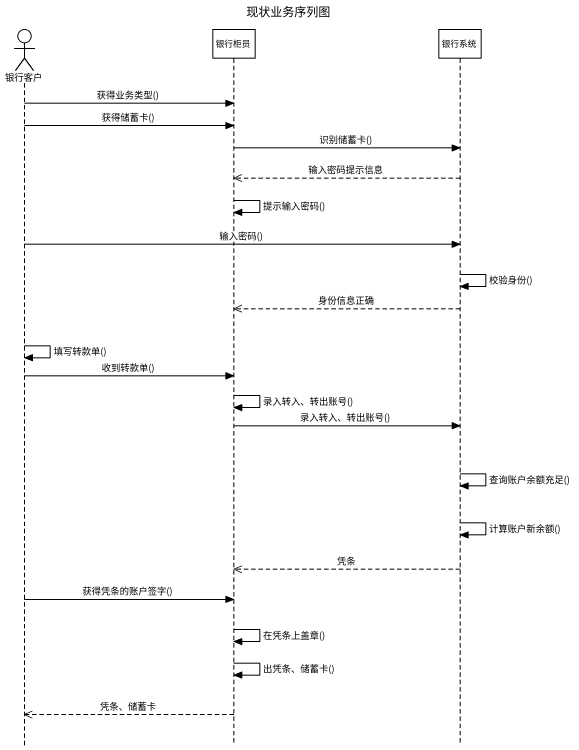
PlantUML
@startuml
title 现状业务序列图
hide footbox
actor 银行客户
participant 银行柜员
participant 银行系统

银行客户 -> 银行柜员 : 获得业务类型()
银行客户 -> 银行柜员 : 获得储蓄卡()
银行柜员 -> 银行系统 : 识别储蓄卡()
银行系统 -->> 银行柜员 : 输入密码提示信息
银行柜员 -> 银行柜员 : 提示输入密码()
银行客户 -> 银行系统 : 输入密码()
银行系统 -> 银行系统 : 校验身份()
银行系统 -->> 银行柜员 : 身份信息正确
银行客户 -> 银行客户 : 填写转款单()
银行客户 -> 银行柜员 : 收到转款单()
银行柜员 -> 银行柜员 : 录入转入、转出账号()
银行柜员 -> 银行系统 : 录入转入、转出账号()
银行系统 -> 银行系统 : 查询账户余额充足()
银行系统 -> 银行系统 : 计算账户新余额()
银行系统 -->> 银行柜员 : 凭条
银行客户 -> 银行柜员 : 获得凭条的账户签字()
银行柜员 -> 银行柜员 : 在凭条上盖章()
银行柜员 -> 银行柜员 : 出凭条、储蓄卡()
银行柜员 -->> 银行客户 : 凭条、储蓄卡
@enduml
